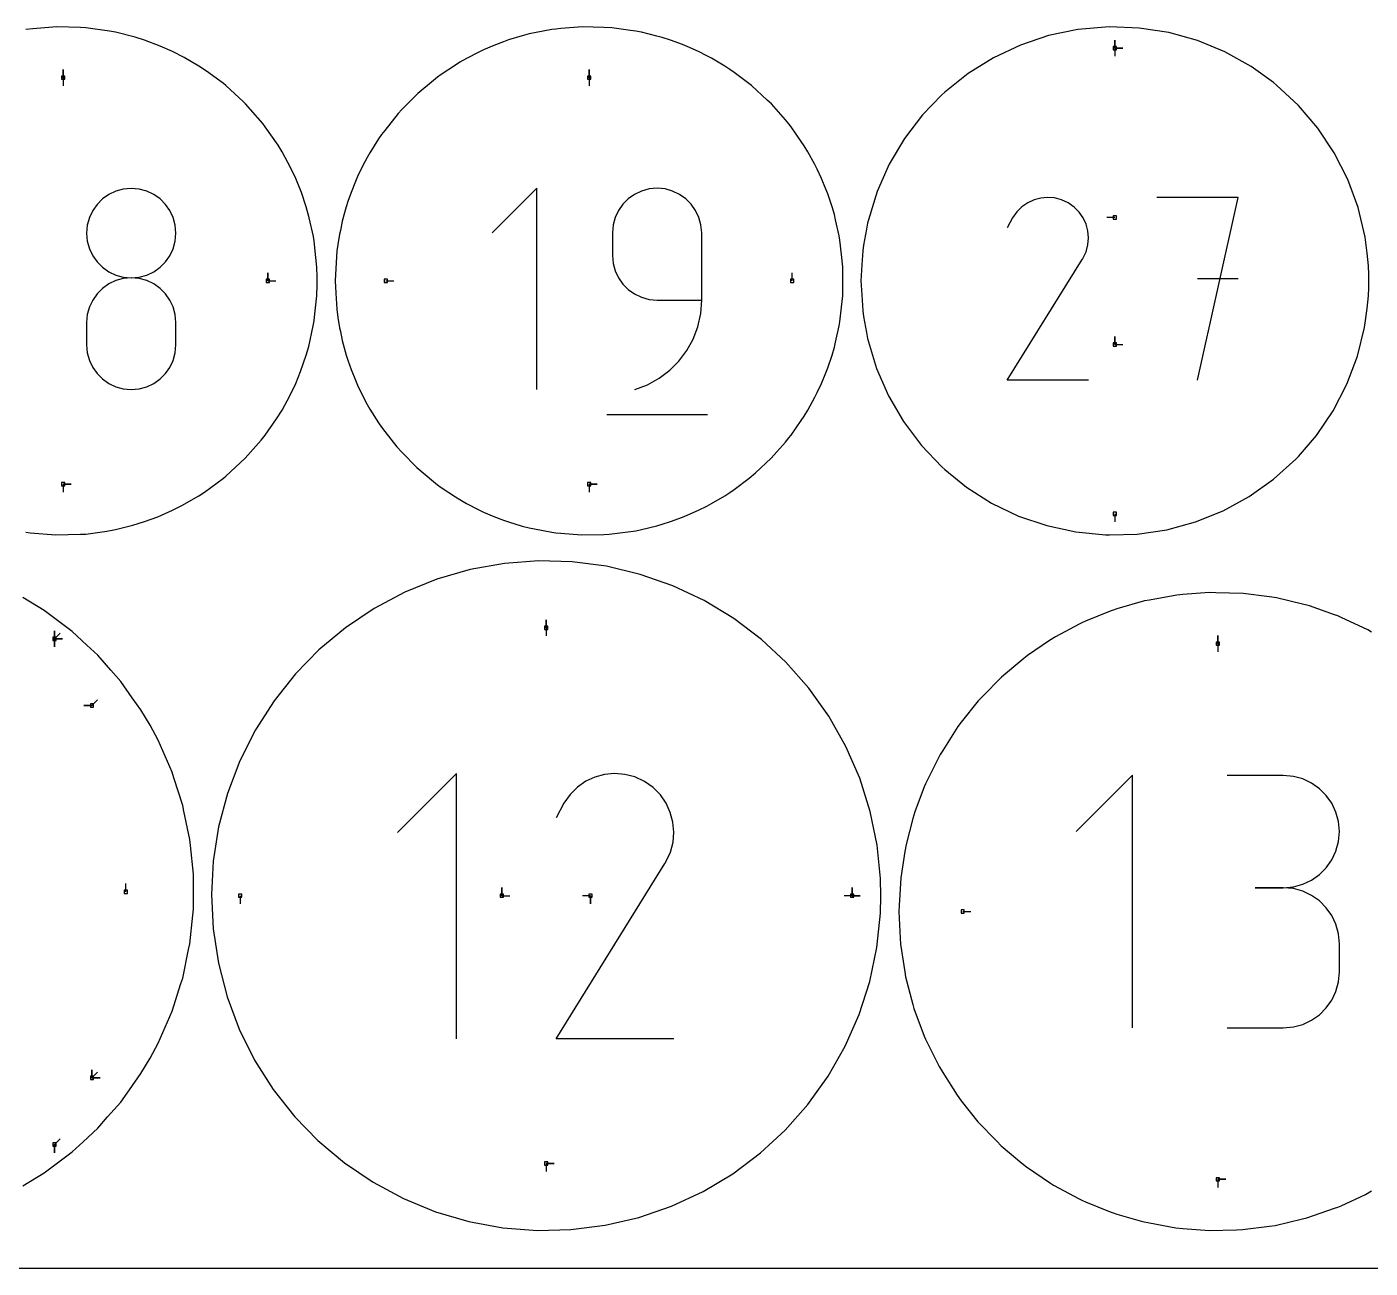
# Model space of a CAD drawing. Extents: x 0 to 800, y 0 to 1000.
# Drawn here: x 343.3 to 581.3, y 0 to 219.8 of the extents above; entities that cross this region are included whole.
import ezdxf

# ---------------------------------------------------------------- set-up
doc = ezdxf.new("R2010")
doc.units = 0
doc.header["$MEASUREMENT"] = 0
for name, color, linetype in [('annotation', 7, 'Continuous'), ('boundary', 7, 'Continuous'), ('frame', 7, 'Continuous'), ('hole', 7, 'Continuous')]:
    doc.layers.add(name, color=color, linetype=linetype)

msp = doc.modelspace()

# ---------------------------------------------------------------- linework, layer by layer
at = {"layer": 'annotation', "color": 1}
for p, q in [((536.080915, 216.049308), (536.080915, 217.478057)), ((536.080915, 216.049308), (536.080915, 217.478057)), ((536.080915, 217.478057), (536.080915, 216.049308)), ((536.080915, 216.049308), (536.080915, 217.478057)), ((536.080915, 217.478057), (536.080915, 216.049308)), ((536.080915, 216.049308), (537.509665, 216.049307)), ((536.080915, 216.049308), (537.509665, 216.049307)), ((537.509665, 216.049307), (536.080915, 216.049308)), ((536.080915, 216.049308), (536.080915, 214.620558)), ((349.782661, 210.808165), (349.782661, 212.236914)), ((349.782661, 210.808165), (349.782661, 212.236914)), ((349.782661, 212.236914), (349.782661, 210.808165)), ((442.937914, 210.807712), (442.937914, 212.236462)), ((442.937914, 210.807712), (442.937914, 212.236462)), ((442.937914, 212.236462), (442.937914, 210.807712)), ((349.782661, 210.808165), (349.782661, 209.379415)), ((442.937914, 210.807712), (442.937914, 209.378962)), ((359.068275, 190.692738), (357.835723, 190.106834)), ((360.406237, 191.060884), (359.068275, 190.692738)), ((361.827117, 191.188632), (360.406237, 191.060884)), ((363.247996, 191.060884), (361.827117, 191.188632)), ((361.827117, 191.188632), (361.827117, 191.188632)), ((364.585959, 190.692738), (363.247996, 191.060884)), ((365.81851, 190.106834), (364.585959, 190.692738)), ((433.696885, 191.229606), (425.775641, 183.306128)), ((433.696885, 155.598534), (433.696885, 191.229606)), ((452.209911, 190.733532), (450.977613, 190.147123)), ((453.547386, 191.101845), (452.209911, 190.733532)), ((454.96749, 191.229606), (453.547386, 191.101845)), ((456.390537, 191.101845), (454.96749, 191.229606)), ((454.96749, 191.229606), (454.96749, 191.229606)), ((457.729575, 190.733532), (456.390537, 191.101845)), ((458.962333, 190.147123), (457.729575, 190.733532)), ((355.776835, 188.372323), (354.995488, 187.268999)), ((356.731079, 189.325815), (355.776835, 188.372323)), ((357.835723, 190.106834), (356.731079, 189.325815)), ((366.923155, 189.325815), (365.81851, 190.106834)), ((367.877398, 188.372323), (366.923155, 189.325815)), ((368.658745, 187.268999), (367.877398, 188.372323)), ((448.918738, 188.409835), (448.137254, 187.303867)), ((449.87304, 189.365072), (448.918738, 188.409835)), ((450.977613, 190.147123), (449.87304, 189.365072)), ((460.066538, 189.365072), (458.962333, 190.147123)), ((461.019921, 188.409835), (460.066538, 189.365072)), ((461.800209, 187.303867), (461.019921, 188.409835)), ((520.632353, 188.658633), (519.610659, 187.9541)), ((521.749089, 189.173334), (520.632353, 188.658633)), ((522.933517, 189.491096), (521.749089, 189.173334)), ((524.158285, 189.604815), (522.933517, 189.491096)), ((525.396043, 189.507385), (524.158285, 189.604815)), ((526.61944, 189.191702), (525.396043, 189.507385)), ((527.801126, 188.650659), (526.61944, 189.191702)), ((528.858017, 187.900164), (527.801126, 188.650659)), ((527.801126, 188.650659), (527.801126, 188.650659)), ((557.933463, 189.605605), (543.529939, 189.605605)), ((550.732717, 157.215451), (557.933463, 189.605605)), ((354.409532, 186.038487), (354.041463, 184.703427)), ((354.995488, 187.268999), (354.409532, 186.038487)), ((369.244701, 186.038487), (368.658745, 187.268999)), ((369.612771, 184.703427), (369.244701, 186.038487)), ((447.551136, 186.069623), (447.18293, 184.729558)), ((448.137254, 187.303867), (447.551136, 186.069623)), ((462.385132, 186.069623), (461.800209, 187.303867)), ((462.752418, 184.729558), (462.385132, 186.069623)), ((517.961799, 186.003953), (517.017272, 184.192087)), ((518.711357, 187.066838), (517.961799, 186.003953)), ((519.610659, 187.9541), (518.711357, 187.066838)), ((529.741693, 186.999576), (528.858017, 187.900164)), ((530.444296, 185.976494), (529.741693, 186.999576)), ((530.957968, 184.85852), (530.444296, 185.976494)), ((536.080915, 186.064457), (534.652165, 186.064457)), ((354.041463, 184.703427), (353.913774, 183.286462)), ((353.913774, 183.286462), (353.913774, 183.286462)), ((353.913774, 183.286462), (354.041536, 181.862846)), ((369.612697, 181.862846), (369.74046, 183.286462)), ((369.74046, 183.286462), (369.612771, 184.703427)), ((369.74046, 183.286462), (369.74046, 183.286462)), ((447.18293, 184.729558), (447.055185, 183.306128)), ((447.055185, 183.306128), (447.055185, 179.344389)), ((462.879796, 183.306128), (462.752418, 184.729558)), ((462.879796, 171.423146), (462.879796, 183.306128)), ((462.879796, 183.306128), (462.879796, 183.306128)), ((531.274853, 183.673257), (530.957968, 184.85852)), ((531.387092, 182.448305), (531.274853, 183.673257)), ((354.041536, 181.862846), (354.40979, 180.522605)), ((369.244444, 180.522605), (369.612697, 181.862846)), ((530.966205, 179.989741), (531.286829, 181.211266)), ((531.286829, 181.211266), (531.387092, 182.448305)), ((354.40979, 180.522605), (354.995985, 179.288199)), ((354.995985, 179.288199), (355.777571, 178.182086)), ((367.876662, 178.182086), (368.658249, 179.288199)), ((368.658249, 179.288199), (369.244444, 180.522605)), ((447.055185, 179.344389), (447.055185, 179.344389)), ((447.055185, 179.344389), (447.18293, 177.921035)), ((516.99696, 157.215188), (530.289395, 178.614302)), ((530.289395, 178.614302), (530.305285, 178.633965)), ((530.289395, 178.614302), (530.289395, 178.614302)), ((530.305285, 178.633965), (530.320524, 178.653795)), ((530.320524, 178.653795), (530.335211, 178.67396)), ((530.335211, 178.67396), (530.349446, 178.694626)), ((530.349446, 178.694626), (530.36333, 178.715961)), ((530.36333, 178.715961), (530.376964, 178.738132)), ((530.376964, 178.738132), (530.390447, 178.761306)), ((530.390447, 178.761306), (530.40388, 178.78565)), ((530.40388, 178.78565), (530.417363, 178.811332)), ((530.417363, 178.811332), (530.966205, 179.989741)), ((530.417363, 178.811332), (530.417363, 178.811332)), ((355.777571, 178.182086), (356.731998, 177.226724)), ((356.731998, 177.226724), (357.836717, 176.444571)), ((357.836717, 176.444571), (359.069176, 175.858084)), ((364.585058, 175.858084), (365.817517, 176.444571)), ((365.817517, 176.444571), (366.922235, 177.226724)), ((366.922235, 177.226724), (367.876662, 178.182086)), ((386.032546, 174.82042), (386.032546, 176.24917)), ((386.032546, 174.82042), (386.032546, 176.24917)), ((386.032546, 176.24917), (386.032546, 174.82042)), ((447.18293, 177.921035), (447.551136, 176.581176)), ((447.551136, 176.581176), (448.137254, 175.347229)), ((478.910097, 174.819968), (478.910097, 176.248718)), ((357.835723, 174.279403), (356.731079, 173.497364)), ((359.068275, 174.865831), (357.835723, 174.279403)), ((360.406237, 175.234171), (359.068275, 174.865831)), ((359.069176, 175.858084), (360.406826, 175.489723)), ((361.827117, 175.361946), (360.406237, 175.234171)), ((360.406826, 175.489723), (361.827117, 175.361946)), ((361.827117, 175.361946), (363.247408, 175.489723)), ((363.247996, 175.234245), (361.827117, 175.361946)), ((361.827117, 175.361946), (361.827117, 175.361946)), ((361.827117, 175.361946), (361.827117, 175.361946)), ((363.247408, 175.489723), (364.585058, 175.858084)), ((364.585959, 174.866089), (363.247996, 175.234245)), ((365.81851, 174.2799), (364.585959, 174.866089)), ((366.923155, 173.498099), (365.81851, 174.2799)), ((386.032546, 174.82042), (387.461296, 174.82042)), ((406.9436, 174.819968), (408.37235, 174.819968)), ((448.137254, 175.347229), (448.918738, 174.241614)), ((448.918738, 174.241614), (449.87304, 173.286748)), ((557.933463, 175.181769), (550.732717, 175.181769)), ((354.995488, 171.436354), (354.409532, 170.202338)), ((355.776835, 172.542188), (354.995488, 171.436354)), ((356.731079, 173.497364), (355.776835, 172.542188)), ((367.877398, 172.543108), (366.923155, 173.498099)), ((368.658745, 171.437347), (367.877398, 172.543108)), ((369.244701, 170.203239), (368.658745, 171.437347)), ((449.87304, 173.286748), (450.977613, 172.505049)), ((450.977613, 172.505049), (452.209911, 171.918937)), ((452.209911, 171.918937), (453.547386, 171.55083)), ((453.547386, 171.55083), (454.96749, 171.423146)), ((454.96749, 171.423146), (462.879796, 171.423146)), ((462.704614, 169.020785), (462.879796, 171.423146)), ((354.409532, 170.202338), (354.041463, 168.862615)), ((369.612771, 168.863204), (369.244701, 170.203239)), ((462.193377, 166.711684), (462.704614, 169.020785)), ((354.041463, 168.862615), (353.913774, 167.439664)), ((353.913774, 167.439664), (353.913774, 163.497518)), ((369.74046, 167.439664), (369.612771, 168.863204)), ((369.74046, 163.497518), (369.74046, 167.439664)), ((369.74046, 167.439664), (369.74046, 167.439664)), ((461.367547, 164.524882), (462.193377, 166.711684)), ((460.248586, 162.489418), (461.367547, 164.524882)), ((536.080915, 163.568244), (536.080915, 164.996994)), ((536.080915, 163.568244), (536.080915, 164.996994)), ((536.080915, 164.996994), (536.080915, 163.568244)), ((353.913774, 163.497518), (353.913774, 163.497518)), ((353.913774, 163.497518), (354.041536, 162.074668)), ((354.041536, 162.074668), (354.40979, 160.736481)), ((369.244444, 160.736481), (369.612697, 162.074668)), ((369.612697, 162.074668), (369.74046, 163.497518)), ((458.857956, 160.63433), (460.248586, 162.489418)), ((536.080915, 163.568244), (537.509665, 163.568244)), ((354.40979, 160.736481), (354.995985, 159.505049)), ((354.995985, 159.505049), (355.777571, 158.402461)), ((367.876662, 158.402461), (368.658249, 159.505049)), ((368.658249, 159.505049), (369.244444, 160.736481)), ((457.217119, 158.98866), (458.857956, 160.63433)), ((355.777571, 158.402461), (356.731998, 157.450808)), ((356.731998, 157.450808), (357.836717, 156.67218)), ((365.817517, 156.67218), (366.922235, 157.450808)), ((366.922235, 157.450808), (367.876662, 158.402461)), ((453.270671, 156.441722), (455.347536, 157.581444)), ((455.347536, 157.581444), (457.217119, 158.98866)), ((531.382202, 157.215188), (516.99696, 157.215188)), ((357.836717, 156.67218), (359.069176, 156.088668)), ((359.069176, 156.088668), (360.406826, 155.72236)), ((360.406826, 155.72236), (361.827117, 155.595349)), ((361.827117, 155.595349), (363.247408, 155.72236)), ((361.827117, 155.595349), (361.827117, 155.595349)), ((363.247408, 155.72236), (364.585058, 156.088668)), ((364.585058, 156.088668), (365.817517, 156.67218)), ((451.007986, 155.598534), (453.270671, 156.441722)), ((451.007986, 155.598534), (451.007986, 155.598534)), ((446.066426, 151.144651), (463.881962, 151.144651)), ((349.782661, 138.832676), (351.211411, 138.832676)), ((349.782661, 138.832676), (351.211411, 138.832676)), ((351.211411, 138.832676), (349.782661, 138.832676)), ((349.782661, 138.832676), (349.782661, 137.403926)), ((442.937914, 138.832224), (444.366664, 138.832224)), ((442.937914, 138.832224), (444.366664, 138.832224)), ((444.366664, 138.832224), (442.937914, 138.832224)), ((442.937914, 138.832224), (442.937914, 137.403474)), ((536.080915, 133.583394), (536.080915, 132.154644)), ((435.3359, 113.372116), (435.3359, 114.800866)), ((435.3359, 113.372116), (435.3359, 114.800866)), ((435.3359, 114.800866), (435.3359, 113.372116)), ((348.244736, 111.43302), (348.244736, 112.86177)), ((348.244736, 111.43302), (348.244736, 112.86177)), ((348.244736, 112.86177), (348.244736, 111.43302)), ((348.244736, 111.43302), (348.244736, 112.86177)), ((348.244736, 112.86177), (348.244736, 111.43302)), ((348.244736, 111.43302), (348.244736, 112.86177)), ((348.244736, 112.86177), (348.244736, 111.43302)), ((348.244736, 111.43302), (349.255015, 112.443299)), ((435.3359, 113.372116), (435.3359, 111.943366)), ((554.310908, 110.573045), (554.310908, 112.001795)), ((554.310908, 110.573045), (554.310908, 112.001795)), ((554.310908, 112.001795), (554.310908, 110.573045)), ((348.244736, 111.43302), (349.673486, 111.43302)), ((348.244736, 111.43302), (349.673486, 111.43302)), ((349.673486, 111.43302), (348.244736, 111.43302)), ((348.244736, 111.43302), (348.244736, 110.00427)), ((348.244736, 111.43302), (349.673486, 111.43302)), ((349.673486, 111.43302), (348.244736, 111.43302)), ((348.244736, 111.43302), (348.244736, 110.00427)), ((348.244736, 110.00427), (348.244736, 111.43302)), ((554.310908, 110.573045), (554.310908, 109.144295)), ((354.868074, 99.624772), (355.878353, 100.635051)), ((354.868074, 99.624772), (353.439324, 99.624772)), ((354.868074, 99.624772), (353.439324, 99.624772)), ((353.439324, 99.624772), (354.868074, 99.624772)), ((419.458428, 87.579682), (409.016328, 77.134637)), ((419.458428, 40.609382), (419.458428, 87.579682)), ((442.346196, 86.206439), (440.864595, 85.184765)), ((443.965622, 86.952827), (442.346196, 86.206439)), ((445.683209, 87.413628), (443.965622, 86.952827)), ((447.459296, 87.578536), (445.683209, 87.413628)), ((449.25422, 87.437249), (447.459296, 87.578536)), ((451.028318, 86.979463), (449.25422, 87.437249)), ((452.74193, 86.194875), (451.028318, 86.979463)), ((454.274571, 85.106552), (452.74193, 86.194875)), ((452.74193, 86.194875), (452.74193, 86.194875)), ((539.186509, 87.290812), (529.23746, 77.338956)), ((539.186509, 42.538334), (539.186509, 87.290812)), ((565.905108, 87.238891), (555.967285, 87.238891)), ((567.692449, 87.078463), (565.905108, 87.238891)), ((569.374275, 86.616133), (567.692449, 87.078463)), ((570.922613, 85.880337), (569.374275, 86.616133)), ((572.309491, 84.899508), (570.922613, 85.880337)), ((439.560481, 83.89811), (438.473516, 82.356777)), ((440.864595, 85.184765), (439.560481, 83.89811)), ((455.556026, 83.800571), (454.274571, 85.106552)), ((456.574899, 82.316957), (455.556026, 83.800571)), ((573.506935, 83.702083), (572.309491, 84.899508)), ((574.486974, 82.316495), (573.506935, 83.702083)), ((438.473516, 82.356777), (437.103818, 79.729315)), ((457.319797, 80.695738), (456.574899, 82.316957)), ((575.221635, 80.771179), (574.486974, 82.316495)), ((457.779325, 78.976939), (457.319797, 80.695738)), ((457.942087, 77.200585), (457.779325, 78.976939)), ((575.682944, 79.094569), (575.221635, 80.771179)), ((575.84293, 77.315101), (575.682944, 79.094569)), ((457.796691, 75.406704), (457.942087, 77.200585)), ((575.682944, 75.527278), (575.84293, 77.315101)), ((575.84293, 77.315101), (575.84293, 77.315101)), ((457.331741, 73.63532), (457.796691, 75.406704)), ((574.486974, 72.293957), (575.221635, 73.844163)), ((575.221635, 73.844163), (575.682944, 75.527278)), ((437.074363, 40.609), (456.350271, 71.640739)), ((456.350271, 71.640739), (456.373315, 71.669253)), ((456.350271, 71.640739), (456.350271, 71.640739)), ((456.373315, 71.669253), (456.395413, 71.69801)), ((456.395413, 71.69801), (456.416711, 71.727252)), ((456.416711, 71.727252), (456.437354, 71.757221)), ((456.437354, 71.757221), (456.457488, 71.78816)), ((456.457488, 71.78816), (456.477259, 71.82031)), ((456.477259, 71.82031), (456.496811, 71.853916)), ((456.496811, 71.853916), (456.516291, 71.889219)), ((456.516291, 71.889219), (456.535843, 71.926461)), ((456.535843, 71.926461), (457.331741, 73.63532)), ((456.535843, 71.926461), (456.535843, 71.926461)), ((573.506935, 70.904866), (574.486974, 72.293957)), ((570.922613, 68.72284), (572.309491, 69.705092)), ((572.309491, 69.705092), (573.506935, 70.904866)), ((360.867509, 66.65298), (360.867509, 68.081729)), ((427.477325, 65.947843), (427.477325, 67.376593)), ((427.477325, 65.947843), (427.477325, 67.376593)), ((427.477325, 67.376593), (427.477325, 65.947843)), ((489.533014, 65.947841), (489.533014, 67.376591)), ((489.533014, 65.947841), (489.533014, 67.376591)), ((489.533014, 67.376591), (489.533014, 65.947841)), ((489.533014, 65.947841), (489.533014, 67.376591)), ((489.533014, 67.376591), (489.533014, 65.947841)), ((565.905108, 67.363245), (560.92918, 67.363245)), ((560.92918, 67.363245), (565.905108, 67.363245)), ((565.905108, 67.363245), (567.692449, 67.523713)), ((567.692449, 67.202817), (565.905108, 67.363245)), ((565.905108, 67.363245), (565.905108, 67.363245)), ((567.692449, 67.523713), (569.374275, 67.986312)), ((569.374275, 66.740487), (567.692449, 67.202817)), ((569.374275, 67.986312), (570.922613, 68.72284)), ((570.922613, 66.004691), (569.374275, 66.740487)), ((381.129391, 65.947843), (381.12939, 64.519093)), ((427.477325, 65.947843), (428.906075, 65.947843)), ((443.193432, 65.947841), (441.764682, 65.947841)), ((443.193432, 65.947841), (443.193432, 64.519091)), ((443.193432, 65.947841), (443.193432, 64.519091)), ((443.193432, 64.519091), (443.193432, 65.947841)), ((489.533014, 65.947841), (488.104264, 65.947841)), ((489.533014, 65.947841), (490.961763, 65.947841)), ((489.533014, 65.947841), (490.961763, 65.947841)), ((490.961763, 65.947841), (489.533014, 65.947841)), ((572.309491, 65.023863), (570.922613, 66.004691)), ((573.506935, 63.826437), (572.309491, 65.023863)), ((509.110905, 63.148771), (510.539655, 63.148771)), ((574.486974, 62.440849), (573.506935, 63.826437)), ((575.221635, 60.895533), (574.486974, 62.440849)), ((575.682944, 59.218923), (575.221635, 60.895533)), ((575.84293, 57.439455), (575.682944, 59.218923)), ((575.84293, 52.463527), (575.84293, 57.439455)), ((575.84293, 57.439455), (575.84293, 57.439455)), ((575.682944, 50.68332), (575.84293, 52.463527)), ((575.221635, 49.006317), (575.682944, 50.68332)), ((574.486974, 47.460886), (575.221635, 49.006317)), ((572.309491, 44.878196), (573.506935, 46.07539)), ((573.506935, 46.07539), (574.486974, 47.460886)), ((567.692449, 42.700073), (569.374275, 43.162172)), ((569.374275, 43.162172), (570.922613, 43.897668)), ((570.922613, 43.897668), (572.309491, 44.878196)), ((457.934996, 40.609), (437.074363, 40.609)), ((555.967285, 42.539737), (565.905108, 42.539737)), ((565.905108, 42.539737), (567.692449, 42.700073)), ((565.905108, 42.539737), (565.905108, 42.539737)), ((354.868074, 33.681187), (354.868074, 35.109937)), ((354.868074, 33.681187), (354.868074, 35.109937)), ((354.868074, 35.109937), (354.868074, 33.681187)), ((354.868074, 33.681187), (354.868074, 35.109937)), ((354.868074, 35.109937), (354.868074, 33.681187)), ((354.868074, 33.681187), (355.878353, 34.691466)), ((354.868074, 33.681187), (356.296824, 33.681187)), ((354.868074, 33.681187), (356.296824, 33.681187)), ((356.296824, 33.681187), (354.868074, 33.681187)), ((348.244737, 21.872939), (348.244736, 20.444189)), ((348.244737, 21.872939), (348.244736, 20.444189)), ((348.244736, 20.444189), (348.244737, 21.872939)), ((348.244737, 21.872939), (349.255015, 22.883218)), ((435.3359, 18.523568), (436.76465, 18.523568)), ((435.3359, 18.523568), (436.76465, 18.523568)), ((436.76465, 18.523568), (435.3359, 18.523568)), ((435.3359, 18.523568), (435.3359, 17.094818)), ((554.310908, 15.724497), (555.739658, 15.724497)), ((554.310908, 15.724497), (555.739658, 15.724497)), ((555.739658, 15.724497), (554.310908, 15.724497)), ((554.310908, 15.724497), (554.310908, 14.295747))]:
    msp.add_line(p, q, dxfattribs=at)
at = {"layer": 'boundary', "color": 5}
for p, q in [((344.384984, 219.477337), (343.148445, 219.327236)), ((348.619315, 219.805101), (344.384984, 219.477337)), ((352.864904, 219.695748), (348.619315, 219.805101)), ((353.788357, 219.642666), (352.864904, 219.695748)), ((357.960293, 219.071678), (353.788357, 219.642666)), ((359.06158, 218.855465), (357.960293, 219.071678)), ((436.303697, 219.326784), (433.264071, 218.742289)), ((437.016844, 219.426167), (436.303697, 219.326784)), ((437.955049, 219.509805), (437.016844, 219.426167)), ((441.758248, 219.804196), (437.955049, 219.509805)), ((445.57156, 219.705978), (441.758248, 219.804196)), ((446.943609, 219.642214), (445.57156, 219.705978)), ((450.296074, 219.188284), (446.943609, 219.642214)), ((451.227677, 219.049212), (450.296074, 219.188284)), ((452.216832, 218.855013), (451.227677, 219.049212)), ((529.503225, 219.332421), (524.336445, 218.254723)), ((534.406676, 219.769549), (529.503225, 219.332421)), ((535.115905, 219.787816), (534.406676, 219.769549)), ((540.388904, 219.596328), (535.115905, 219.787816)), ((545.603553, 218.787893), (540.388904, 219.596328)), ((362.522337, 217.979079), (359.06158, 218.855465)), ((364.204687, 217.450107), (362.522337, 217.979079)), ((366.945312, 216.416778), (364.204687, 217.450107)), ((427.787468, 217.180478), (426.035552, 216.521002)), ((428.679779, 217.482149), (427.787468, 217.180478)), ((431.08637, 218.228571), (428.679779, 217.482149)), ((432.342344, 218.548271), (431.08637, 218.228571)), ((433.264071, 218.742289), (432.342344, 218.548271)), ((454.940268, 218.173048), (452.216832, 218.855013)), ((455.848883, 217.924767), (454.940268, 218.173048)), ((457.359939, 217.449655), (455.848883, 217.924767)), ((459.451709, 216.671517), (457.359939, 217.449655)), ((460.324581, 216.317516), (459.451709, 216.671517)), ((519.331807, 216.578793), (514.558394, 214.327816)), ((524.336445, 218.254723), (519.331807, 216.578793)), ((550.687841, 217.373579), (545.603553, 218.787893)), ((555.571545, 215.372848), (550.687841, 217.373579)), ((369.145476, 215.446329), (366.945312, 216.416778)), ((371.18092, 214.401909), (369.145476, 215.446329)), ((373.814596, 212.87224), (371.18092, 214.401909)), ((421.222144, 214.228046), (420.03652, 213.545572)), ((423.403567, 215.338334), (421.222144, 214.228046)), ((424.253936, 215.743423), (423.403567, 215.338334)), ((426.035552, 216.521002), (424.253936, 215.743423)), ((462.300729, 215.445877), (460.324581, 216.317516)), ((463.779451, 214.700464), (462.300729, 215.445877)), ((464.604329, 214.245709), (463.779451, 214.700464)), ((466.969848, 212.871788), (464.604329, 214.245709)), ((514.558394, 214.327816), (510.08208, 211.532916)), ((560.18722, 212.81325), (555.571545, 215.372848)), ((375.182926, 211.956562), (373.814596, 212.87224)), ((378.146494, 209.763996), (375.182926, 211.956562)), ((419.240031, 213.042748), (416.713715, 211.381878)), ((420.03652, 213.545572), (419.240031, 213.042748)), ((467.874622, 212.28199), (466.969848, 212.871788)), ((468.639924, 211.732867), (467.874622, 212.28199)), ((564.187006, 209.943305), (560.18722, 212.81325)), ((378.579841, 209.407452), (378.146494, 209.763996)), ((381.696648, 206.522585), (378.579841, 209.407452)), ((415.343736, 210.319791), (412.573557, 208.022468)), ((416.075164, 210.913286), (415.343736, 210.319791)), ((416.713715, 211.381878), (416.075164, 210.913286)), ((471.690971, 209.443303), (468.639924, 211.732867)), ((474.49043, 206.852168), (471.690971, 209.443303)), ((510.08208, 211.532916), (505.964631, 208.232772)), ((564.73179, 209.488827), (564.187006, 209.943305)), ((568.598556, 205.899151), (564.73179, 209.488827)), ((412.573557, 208.022468), (409.752237, 205.14438)), ((505.443965, 207.750851), (502.014915, 204.218637)), ((505.964631, 208.232772), (505.443965, 207.750851)), ((382.080369, 206.165218), (381.696648, 206.522585)), ((385.118191, 202.696064), (382.080369, 206.165218)), ((409.752237, 205.14438), (409.096137, 204.468542)), ((475.235621, 206.164766), (474.49043, 206.852168)), ((477.703618, 203.351132), (475.235621, 206.164766)), ((572.018149, 201.880502), (568.598556, 205.899151)), ((385.560997, 202.12643), (385.118191, 202.696064)), ((409.096137, 204.468542), (406.728777, 201.477457)), ((478.318529, 202.637613), (477.703618, 203.351132)), ((478.71625, 202.125977), (478.318529, 202.637613)), ((502.014915, 204.218637), (498.807256, 200.027129)), ((387.827202, 198.866132), (385.560997, 202.12643)), ((405.624533, 199.959075), (404.109947, 197.510118)), ((406.157216, 200.728763), (405.624533, 199.959075)), ((406.728777, 201.477457), (406.157216, 200.728763)), ((480.528776, 199.528626), (478.71625, 202.125977)), ((498.807256, 200.027129), (496.113176, 195.488586)), ((574.943261, 197.488294), (572.018149, 201.880502)), ((388.539507, 197.704322), (387.827202, 198.866132)), ((390.121932, 194.774754), (388.539507, 197.704322)), ((404.109947, 197.510118), (403.630949, 196.699079)), ((481.05498, 198.747387), (480.528776, 199.528626)), ((481.694759, 197.70387), (481.05498, 198.747387)), ((482.93384, 195.427617), (481.694759, 197.70387)), ((402.913222, 195.368284), (401.925474, 193.286988)), ((403.630949, 196.699079), (402.913222, 195.368284)), ((483.36395, 194.589626), (482.93384, 195.427617)), ((496.113176, 195.488586), (493.969833, 190.665697)), ((577.333441, 192.783126), (574.943261, 197.488294)), ((390.974097, 192.960977), (390.121932, 194.774754)), ((391.977366, 190.466659), (390.974097, 192.960977)), ((401.925474, 193.286988), (401.545762, 192.424989)), ((484.129349, 192.960524), (483.36395, 194.589626)), ((484.891511, 191.094266), (484.129349, 192.960524)), ((579.155624, 187.829926), (577.333441, 192.783126)), ((392.830588, 187.962976), (391.977366, 190.466659)), ((400.763907, 190.489044), (400.200163, 188.855627)), ((401.545762, 192.424989), (400.763907, 190.489044)), ((485.219492, 190.211286), (484.891511, 191.094266)), ((493.969833, 190.665697), (492.406765, 185.625062)), ((400.200163, 188.855627), (399.925067, 187.954768)), ((485.98584, 187.962524), (485.219492, 190.211286)), ((393.3733, 185.988944), (392.830588, 187.962976)), ((394.102975, 182.665468), (393.3733, 185.988944)), ((399.925067, 187.954768), (399.206756, 185.38984)), ((486.379559, 186.577385), (485.98584, 187.962524)), ((486.600804, 185.661812), (486.379559, 186.577385)), ((487.238171, 182.780031), (486.600804, 185.661812)), ((492.406765, 185.625062), (492.267478, 185.033188)), ((580.408196, 182.564785), (579.155624, 187.829926)), ((398.873087, 183.762808), (398.728574, 183.121244)), ((399.206756, 185.38984), (398.873087, 183.762808)), ((492.050278, 183.974081), (491.540995, 181.140389)), ((492.267478, 185.033188), (492.050278, 183.974081)), ((394.233161, 181.889228), (394.102975, 182.665468)), ((394.370752, 180.680685), (394.233161, 181.889228)), ((398.429822, 181.296446), (398.263639, 180.142261)), ((398.728574, 183.121244), (398.429822, 181.296446)), ((487.362273, 182.049754), (487.238171, 182.780031)), ((487.653967, 179.487643), (487.362273, 182.049754)), ((491.540995, 181.140389), (491.39676, 180.138644)), ((580.748715, 179.705899), (580.408196, 182.564785)), ((394.728036, 177.224285), (394.370752, 180.680685)), ((398.263639, 180.142261), (398.059887, 176.994632)), ((487.877865, 177.321633), (487.653967, 179.487643)), ((491.39676, 180.138644), (491.251469, 177.690388)), ((581.001883, 177.482179), (580.748715, 179.705899)), ((394.772788, 175.486877), (394.728036, 177.224285)), ((398.059887, 176.994632), (397.947788, 174.819968)), ((487.905909, 176.232857), (487.877865, 177.321633)), ((487.905909, 173.407079), (487.905909, 176.232857)), ((491.251469, 177.690388), (491.080909, 174.816351)), ((581.044564, 176.042632), (581.001883, 177.482179)), ((394.713509, 172.154592), (394.772788, 174.153963)), ((394.772788, 174.153963), (394.772788, 175.486877)), ((397.947788, 174.819968), (398.059887, 172.645304)), ((491.080909, 174.816351), (491.226201, 172.368095)), ((581.044564, 173.590069), (581.044564, 176.042632)), ((394.370752, 168.960155), (394.713509, 172.154592)), ((398.059887, 172.645304), (398.227288, 169.824488)), ((487.653967, 170.152293), (487.868761, 172.15414)), ((487.868761, 172.15414), (487.905909, 173.407079)), ((491.226201, 172.368095), (491.39676, 169.494057)), ((580.748715, 169.926802), (581.001883, 172.150522)), ((581.001883, 172.150522), (581.044564, 173.590069)), ((394.233161, 167.751612), (394.370752, 168.960155)), ((398.227288, 169.824488), (398.429822, 168.34349)), ((487.362273, 167.590182), (487.653967, 170.152293)), ((491.39676, 169.494057), (491.540995, 168.492312)), ((580.311943, 166.587944), (580.748715, 169.926802)), ((393.268939, 163.220022), (394.082918, 166.860357)), ((394.082918, 166.860357), (394.233161, 167.751612)), ((398.429822, 168.34349), (398.728574, 166.518692)), ((486.600805, 163.978124), (487.238171, 166.859905)), ((487.238171, 166.859905), (487.362273, 167.590182)), ((491.540995, 168.492312), (492.050278, 165.65862)), ((579.047601, 161.464396), (580.311943, 166.587944)), ((398.728574, 166.518692), (398.873087, 165.877128)), ((398.873087, 165.877128), (399.206756, 164.250096)), ((399.206756, 164.250096), (399.925067, 161.685168)), ((492.050278, 165.65862), (492.267477, 164.599513)), ((492.267477, 164.599513), (492.406765, 164.007639)), ((392.830587, 161.677864), (393.268939, 163.220022)), ((485.98584, 161.677412), (486.379559, 163.06255)), ((486.379559, 163.06255), (486.600805, 163.978124)), ((492.406765, 164.007639), (493.844534, 159.299374)), ((391.822658, 158.757681), (392.830587, 161.677864)), ((399.925067, 161.685168), (400.200163, 160.784309)), ((400.200163, 160.784309), (400.763907, 159.150892)), ((484.891511, 158.54567), (485.219491, 159.42865)), ((485.219491, 159.42865), (485.98584, 161.677412)), ((577.191199, 156.524097), (579.047601, 161.464396)), ((390.974097, 156.679864), (391.822658, 158.757681)), ((400.763907, 159.150892), (401.545762, 157.214946)), ((401.545762, 157.214946), (401.925474, 156.352947)), ((484.129349, 156.679411), (484.891511, 158.54567)), ((493.844534, 159.299374), (495.954367, 154.46184)), ((389.91905, 154.470808), (390.974097, 156.679864)), ((401.925474, 156.352947), (402.913221, 154.271652)), ((482.93384, 154.212319), (483.36395, 155.05031)), ((483.36395, 155.05031), (484.129349, 156.679411)), ((574.768306, 151.835279), (577.191199, 156.524097)), ((388.539507, 151.936518), (389.91905, 154.470808)), ((402.913221, 154.271652), (403.630949, 152.940857)), ((403.630949, 152.940857), (404.109947, 152.129818)), ((481.694759, 151.936066), (482.93384, 154.212319)), ((495.954367, 154.46184), (498.61662, 149.905284)), ((385.560997, 147.514411), (387.578993, 150.406199)), ((387.578993, 150.406199), (388.539507, 151.936518)), ((404.109947, 152.129818), (405.624532, 149.680861)), ((478.71625, 147.513958), (480.528776, 150.11131)), ((480.528776, 150.11131), (481.05498, 150.892549)), ((481.05498, 150.892549), (481.694759, 151.936066)), ((571.812337, 147.462699), (574.768306, 151.835279)), ((405.624532, 149.680861), (406.157216, 148.911173)), ((406.157216, 148.911173), (406.728777, 148.162479)), ((406.728777, 148.162479), (408.859785, 145.44297)), ((498.61662, 149.905284), (501.794473, 145.692586)), ((382.024471, 143.418153), (384.828139, 146.608211)), ((384.828139, 146.608211), (385.560997, 147.514411)), ((408.859785, 145.44297), (409.752237, 144.495555)), ((475.185415, 143.423552), (477.703618, 146.288804)), ((477.703618, 146.288804), (478.318529, 147.002323)), ((478.318529, 147.002323), (478.71625, 147.513958)), ((501.794473, 145.692586), (505.443965, 141.88185)), ((568.598556, 143.73355), (571.812337, 147.462699)), ((378.579841, 140.233388), (382.024471, 143.418153)), ((409.752237, 144.495555), (412.4146, 141.763738)), ((472.385955, 140.832417), (475.185415, 143.423552)), ((564.187006, 139.689396), (568.103389, 143.225466)), ((568.103389, 143.225466), (568.598556, 143.73355)), ((412.4146, 141.763738), (415.343736, 139.320145)), ((471.301747, 139.876392), (472.385955, 140.832417)), ((505.443965, 141.88185), (505.964631, 141.39993)), ((505.964631, 141.39993), (509.787376, 138.298075)), ((374.821935, 137.425258), (378.146494, 139.876844)), ((378.146494, 139.876844), (378.579841, 140.233388)), ((415.343736, 139.320145), (416.075164, 138.72665)), ((416.075164, 138.72665), (416.713715, 138.258058)), ((416.713715, 138.258058), (419.240031, 136.597187)), ((468.639924, 137.907069), (471.301747, 139.876392)), ((509.787376, 138.298075), (514.244863, 135.471823)), ((559.882699, 136.636595), (564.187006, 139.689396)), ((370.791827, 135.024424), (373.814596, 136.7686)), ((373.814596, 136.7686), (374.821935, 137.425258)), ((419.240031, 136.597187), (420.03652, 136.094364)), ((420.03652, 136.094364), (421.222144, 135.41189)), ((464.604329, 135.394227), (466.969848, 136.768148)), ((466.969848, 136.768148), (467.874622, 137.357946)), ((467.874622, 137.357946), (468.639924, 137.907069)), ((555.249837, 134.109277), (559.882699, 136.636595)), ((366.53358, 133.057081), (369.145476, 134.194511)), ((369.145476, 134.194511), (370.791827, 135.024424)), ((421.222144, 135.41189), (423.403567, 134.301602)), ((423.403567, 134.301602), (424.253936, 133.896513)), ((424.253936, 133.896513), (426.035552, 133.118934)), ((459.451709, 132.968419), (460.324581, 133.32242)), ((460.324581, 133.32242), (462.300729, 134.194059)), ((462.300729, 134.194059), (463.779451, 134.939471)), ((463.779451, 134.939471), (464.604329, 135.394227)), ((514.244863, 135.471823), (519.002774, 133.187723)), ((550.352355, 132.142423), (555.249837, 134.109277)), ((359.06158, 130.785375), (362.093745, 131.544648)), ((362.093745, 131.544648), (364.204687, 132.190734)), ((364.204687, 132.190734), (366.53358, 133.057081)), ((426.035552, 133.118934), (427.787468, 132.459458)), ((427.787468, 132.459458), (428.679779, 132.157787)), ((428.679779, 132.157787), (431.08637, 131.411365)), ((431.08637, 131.411365), (432.342344, 131.091665)), ((432.342344, 131.091665), (433.264071, 130.897647)), ((433.264071, 130.897647), (436.303697, 130.313152)), ((452.216832, 130.784923), (454.940268, 131.466888)), ((454.940268, 131.466888), (455.848883, 131.715168)), ((455.848883, 131.715168), (457.359939, 132.190281)), ((457.359939, 132.190281), (459.451709, 132.968419)), ((519.002774, 133.187723), (523.995397, 131.477253)), ((523.995397, 131.477253), (529.153777, 130.363961)), ((545.257847, 130.763222), (550.352355, 132.142423)), ((343.148445, 130.313604), (343.942434, 130.202955)), ((343.942434, 130.202955), (348.459041, 129.840181)), ((348.459041, 129.840181), (352.864904, 129.945092)), ((352.864904, 129.945092), (353.788357, 129.998174)), ((353.788357, 129.998174), (357.520858, 130.503562)), ((357.520858, 130.503562), (359.06158, 130.785375)), ((436.303697, 130.313152), (437.016844, 130.213769)), ((437.016844, 130.213769), (437.955049, 130.130131)), ((437.955049, 130.130131), (441.614294, 129.839728)), ((441.614294, 129.839728), (445.57156, 129.933958)), ((445.57156, 129.933958), (446.513072, 129.96187)), ((446.513072, 129.96187), (450.296074, 130.451652)), ((450.296074, 130.451652), (451.227677, 130.590724)), ((451.227677, 130.590724), (452.216832, 130.784923)), ((529.153777, 130.363961), (534.406676, 129.863153)), ((534.406676, 129.863153), (535.115905, 129.844885)), ((535.115905, 129.844885), (540.03664, 129.990766)), ((540.03664, 129.990766), (545.257847, 130.763222)), ((427.929283, 124.773461), (421.887702, 123.695555)), ((434.025187, 125.222617), (427.929283, 124.773461)), ((439.936808, 125.068957), (434.025187, 125.222617)), ((446.023316, 124.276061), (439.936808, 125.068957)), ((451.995047, 122.857805), (446.023316, 124.276061)), ((415.989739, 121.998369), (410.298755, 119.700066)), ((421.887702, 123.695555), (415.989739, 121.998369)), ((457.787875, 120.829457), (451.995047, 122.857805)), ((410.298755, 119.700066), (404.875888, 116.825285)), ((463.339601, 118.212828), (457.787875, 120.829457)), ((547.056401, 119.181106), (542.194981, 118.30386)), ((548.093433, 119.263406), (547.056401, 119.181106)), ((552.856151, 119.630042), (548.093433, 119.263406)), ((553.936846, 119.602207), (552.856151, 119.630042)), ((558.793337, 119.470108), (553.936846, 119.602207)), ((563.490181, 118.862007), (558.793337, 119.470108)), ((346.421645, 116.433604), (342.638555, 118.741731)), ((404.875888, 116.825285), (399.779382, 113.404876)), ((468.590627, 115.036073), (463.339601, 118.212828)), ((536.43029, 116.723956), (535.74826, 116.51242)), ((541.333549, 118.138214), (536.43029, 116.723956)), ((542.194981, 118.30386), (541.333549, 118.138214)), ((564.7206, 118.678327), (563.490181, 118.862007)), ((569.330025, 117.590513), (564.7206, 118.678327)), ((570.530082, 117.262596), (569.330025, 117.590513)), ((575.003228, 115.706606), (570.530082, 117.262596)), ((349.242777, 114.316575), (346.421645, 116.433604)), ((351.36261, 112.725812), (349.242777, 114.316575)), ((473.48175, 111.336294), (468.590627, 115.036073)), ((530.359742, 114.320955), (529.741525, 114.006299)), ((530.864653, 114.541321), (530.359742, 114.320955)), ((535.251766, 116.325524), (530.864653, 114.541321)), ((535.74826, 116.51242), (535.251766, 116.325524)), ((575.596037, 115.486082), (575.003228, 115.706606)), ((576.156078, 115.239058), (575.596037, 115.486082)), ((580.864596, 113.020129), (576.156078, 115.239058)), ((353.951119, 110.329927), (351.36261, 112.725812)), ((399.779382, 113.404876), (395.063997, 109.47554)), ((529.741525, 114.006299), (525.56112, 111.780464)), ((581.534986, 112.630759), (580.864596, 113.020129)), ((355.896158, 108.529629), (353.951119, 110.329927)), ((395.063997, 109.47554), (390.944672, 105.249705)), ((477.806578, 107.333007), (473.48175, 111.336294)), ((524.509154, 111.116358), (520.579762, 108.472494)), ((525.56112, 111.780464), (524.509154, 111.116358)), ((358.224595, 105.880295), (355.896158, 108.529629)), ((481.856753, 102.720989), (477.806578, 107.333007)), ((519.613726, 107.688632), (515.97701, 104.654752)), ((520.579762, 108.472494), (519.613726, 107.688632)), ((359.974212, 103.889551), (358.224595, 105.880295)), ((390.944672, 105.249705), (387.125502, 100.461661)), ((362.017904, 101.014844), (359.974212, 103.889551)), ((485.408062, 97.714783), (481.856753, 102.720989)), ((515.97701, 104.654752), (512.626463, 101.221567)), ((363.55356, 98.854754), (362.017904, 101.014844)), ((387.125502, 100.461661), (383.813826, 95.294753)), ((511.871947, 100.447368), (508.865733, 96.656779)), ((512.626463, 101.221567), (511.871947, 100.447368)), ((365.15852, 96.146346), (363.55356, 98.854754)), ((488.422373, 92.36817), (485.408062, 97.714783)), ((365.671973, 95.239122), (365.15852, 96.146346)), ((366.596249, 93.47861), (365.671973, 95.239122)), ((383.813826, 95.294753), (381.054286, 89.81273)), ((508.261803, 95.886068), (505.569021, 91.671776)), ((508.865733, 96.656779), (508.261803, 95.886068)), ((367.0137, 92.523401), (366.596249, 93.47861)), ((369.070032, 87.818106), (367.0137, 92.523401)), ((490.867349, 86.738583), (488.422373, 92.36817)), ((505.139787, 90.97774), (502.818924, 86.36426)), ((505.569021, 91.671776), (505.139787, 90.97774)), ((381.054286, 89.81273), (378.876569, 84.074435)), ((369.387056, 86.825037), (369.070032, 87.818106)), ((370.948691, 81.933247), (369.387056, 86.825037)), ((492.716779, 80.886501), (490.867349, 86.738583)), ((502.538996, 85.774419), (502.317417, 85.225771)), ((502.818924, 86.36426), (502.538996, 85.774419)), ((378.876569, 84.074435), (377.304099, 78.141482)), ((502.317417, 85.225771), (500.646769, 80.794172)), ((371.161925, 80.912845), (370.948691, 81.933247)), ((372.212301, 75.886415), (371.161925, 80.912845)), ((493.950848, 74.87479), (492.716779, 80.886501)), ((500.283434, 79.604358), (499.077298, 75.02447)), ((500.646769, 80.794172), (500.283434, 79.604358)), ((377.304099, 78.141482), (376.3538, 72.077578)), ((372.319486, 74.849496), (372.212301, 75.886415)), ((372.847473, 69.741705), (372.319486, 74.849496)), ((494.557282, 69.000533), (493.950848, 74.87479)), ((498.857238, 73.800035), (498.128406, 69.120406)), ((499.077298, 75.02447), (498.857238, 73.800035)), ((376.3538, 72.077578), (376.047027, 66.163766)), ((372.860897, 69.220483), (372.847473, 69.741705)), ((372.860897, 64.085476), (372.860897, 69.220483)), ((498.128406, 69.120406), (497.866556, 64.228391)), ((494.633119, 65.839737), (494.557282, 69.000533)), ((376.047027, 66.163766), (376.339061, 60.06648)), ((494.556379, 62.878852), (494.633119, 65.839737)), ((372.212301, 57.419544), (372.740288, 62.527335)), ((372.740288, 62.527335), (372.847473, 63.564254)), ((372.847473, 63.564254), (372.860897, 64.085476)), ((493.92142, 56.773831), (494.556379, 62.878852)), ((497.866556, 64.228391), (497.810904, 63.148771)), ((497.810904, 63.148771), (498.054707, 58.419004)), ((376.339061, 60.06648), (377.260087, 53.999089)), ((371.999067, 56.399142), (372.212301, 57.419544)), ((498.054707, 58.419004), (498.110359, 57.339384)), ((498.110359, 57.339384), (498.857238, 52.497506)), ((370.948691, 51.372712), (371.999067, 56.399142)), ((492.658337, 50.767334), (493.92142, 56.773831)), ((377.260087, 53.999089), (378.803903, 48.059211)), ((498.857238, 52.497506), (499.005555, 51.591578)), ((369.070032, 45.487853), (370.631668, 50.379643)), ((370.631668, 50.379643), (370.948691, 51.372712)), ((490.780713, 44.923862), (492.658337, 50.767334)), ((499.005555, 51.591578), (500.283434, 46.693184)), ((378.803903, 48.059211), (380.953985, 42.310652)), ((368.652582, 44.532644), (369.070032, 45.487853)), ((500.283434, 46.693184), (500.487004, 45.966281)), ((500.487004, 45.966281), (502.317418, 41.071771)), ((366.596249, 39.827349), (368.652582, 44.532644)), ((488.308759, 39.306158), (490.780713, 44.923862)), ((380.953985, 42.310652), (383.687299, 36.815168)), ((502.317418, 41.071771), (502.538996, 40.523122)), ((502.538996, 40.523122), (502.818924, 39.933282)), ((365.671973, 38.066837), (366.596249, 39.827349)), ((485.269065, 33.974537), (488.308759, 39.306158)), ((502.818924, 39.933282), (504.936382, 35.69695)), ((363.55356, 34.451205), (365.15852, 37.159613)), ((365.15852, 37.159613), (365.671973, 38.066837)), ((383.687299, 36.815168), (386.974524, 31.631791)), ((504.936382, 35.69695), (505.569021, 34.625766)), ((361.509868, 31.576499), (363.55356, 34.451205)), ((481.694324, 28.986219), (485.269065, 33.974537)), ((505.569021, 34.625766), (508.110841, 30.629603)), ((359.974212, 29.416408), (361.509868, 31.576499)), ((386.974524, 31.631791), (390.780373, 26.816212)), ((357.645775, 26.767073), (359.974212, 29.416408)), ((477.645058, 24.412886), (481.694324, 28.986219)), ((508.110841, 30.629603), (508.865733, 29.640763)), ((508.865733, 29.640763), (511.804965, 25.927138)), ((355.896158, 24.77633), (357.645775, 26.767073)), ((390.780373, 26.816212), (394.904085, 22.583275)), ((353.307649, 22.380445), (355.896158, 24.77633)), ((473.301015, 20.394373), (477.645058, 24.412886)), ((511.804965, 25.927138), (515.177446, 22.458442)), ((351.362611, 20.580147), (353.307649, 22.380445)), ((394.904085, 22.583275), (399.586175, 18.64758)), ((515.177446, 22.458442), (515.931961, 21.684243)), ((515.931961, 21.684243), (519.613726, 18.608909)), ((348.541479, 18.463117), (351.362611, 20.580147)), ((468.388473, 16.71456), (473.301015, 20.394373)), ((342.638555, 14.564228), (346.421645, 16.872355)), ((346.421645, 16.872355), (348.541479, 18.463117)), ((399.586175, 18.64758), (404.665495, 15.203221)), ((463.121709, 13.562733), (468.388473, 16.71456)), ((519.613726, 18.608909), (520.398797, 17.957847)), ((520.398797, 17.957847), (524.509154, 15.181184)), ((404.665495, 15.203221), (410.07413, 12.302623)), ((524.509154, 15.181184), (525.225114, 14.710492)), ((525.225114, 14.710492), (529.741525, 12.291243)), ((410.07413, 12.302623), (415.754035, 9.977002)), ((457.557306, 10.972718), (463.121709, 13.562733)), ((529.741525, 12.291243), (530.359742, 11.976587)), ((530.359742, 11.976587), (530.864653, 11.75622)), ((576.156078, 11.058483), (580.445525, 13.066162)), ((580.445525, 13.066162), (581.534986, 13.666783)), ((415.754035, 9.977002), (421.644227, 8.25138)), ((451.755036, 8.972296), (457.557306, 10.972718)), ((530.864653, 11.75622), (535.251766, 9.972018)), ((535.251766, 9.972018), (535.748261, 9.785122)), ((535.748261, 9.785122), (536.43029, 9.573585)), ((536.43029, 9.573585), (540.977605, 8.249931)), ((570.101848, 8.900298), (575.003228, 10.590935)), ((575.003228, 10.590935), (575.596037, 10.81146)), ((575.596037, 10.81146), (576.156078, 11.058483)), ((421.644227, 8.25138), (427.681456, 7.144316)), ((427.681456, 7.144316), (433.80089, 6.667726)), ((439.696267, 6.819128), (445.777233, 7.582887)), ((445.777233, 7.582887), (451.755036, 8.972296)), ((540.977605, 8.249931), (542.194981, 7.993682)), ((542.194981, 7.993682), (546.854294, 7.144601)), ((546.854294, 7.144601), (548.093433, 7.034135)), ((558.671322, 6.817274), (563.490181, 7.435535)), ((563.490181, 7.435535), (564.440272, 7.564179)), ((564.440272, 7.564179), (569.330025, 8.707029)), ((569.330025, 8.707029), (570.101848, 8.900298)), ((433.80089, 6.667726), (439.696267, 6.819128)), ((548.093433, 7.034135), (552.815354, 6.66863)), ((552.815354, 6.66863), (557.590627, 6.789439)), ((557.590627, 6.789439), (558.671322, 6.817274))]:
    msp.add_line(p, q, dxfattribs=at)
at = {"layer": 'frame', "color": 5}
msp.add_line((0, 0), (800, 0), dxfattribs=at)
at = {"layer": 'hole', "color": 5}
for p, q in [((536.366665, 216.335058), (535.795165, 216.335058)), ((535.795165, 216.335058), (535.795165, 215.763558)), ((535.795165, 215.763558), (536.366665, 215.763558)), ((536.366665, 215.763558), (536.366665, 216.335058)), ((350.068411, 211.093915), (349.496911, 211.093915)), ((349.496911, 211.093915), (349.496911, 210.522415)), ((349.496911, 210.522415), (350.068411, 210.522415)), ((350.068411, 210.522415), (350.068411, 211.093915)), ((443.223664, 211.093462), (442.652164, 211.093462)), ((442.652164, 211.093462), (442.652164, 210.521962)), ((442.652164, 210.521962), (443.223664, 210.521962)), ((443.223664, 210.521962), (443.223664, 211.093462)), ((536.366665, 186.350207), (535.795165, 186.350207)), ((535.795165, 186.350207), (535.795165, 185.778707)), ((535.795165, 185.778707), (536.366665, 185.778707)), ((536.366665, 185.778707), (536.366665, 186.350207)), ((386.318296, 175.10617), (385.746796, 175.10617)), ((385.746796, 175.10617), (385.746796, 174.53467)), ((385.746796, 174.53467), (386.318296, 174.53467)), ((386.318296, 174.53467), (386.318296, 175.10617)), ((407.22935, 175.105718), (406.65785, 175.105718)), ((406.65785, 175.105718), (406.65785, 174.534218)), ((406.65785, 174.534218), (407.22935, 174.534218)), ((407.22935, 174.534218), (407.22935, 175.105718)), ((479.195847, 175.105718), (478.624347, 175.105718)), ((478.624347, 175.105718), (478.624347, 174.534218)), ((478.624347, 174.534218), (479.195847, 174.534218)), ((479.195847, 174.534218), (479.195847, 175.105718)), ((536.366665, 163.853994), (535.795165, 163.853994)), ((535.795165, 163.853994), (535.795165, 163.282494)), ((535.795165, 163.282494), (536.366665, 163.282494)), ((536.366665, 163.282494), (536.366665, 163.853994)), ((350.068411, 139.118426), (349.496911, 139.118426)), ((349.496911, 139.118426), (349.496911, 138.546926)), ((349.496911, 138.546926), (350.068411, 138.546926)), ((350.068411, 138.546926), (350.068411, 139.118426)), ((443.223664, 139.117974), (442.652164, 139.117974)), ((442.652164, 139.117974), (442.652164, 138.546474)), ((442.652164, 138.546474), (443.223664, 138.546474)), ((443.223664, 138.546474), (443.223664, 139.117974)), ((536.366665, 133.869144), (535.795165, 133.869144)), ((535.795165, 133.869144), (535.795165, 133.297644)), ((535.795165, 133.297644), (536.366665, 133.297644)), ((536.366665, 133.297644), (536.366665, 133.869144)), ((435.62165, 113.657866), (435.05015, 113.657866)), ((435.05015, 113.657866), (435.05015, 113.086366)), ((435.05015, 113.086366), (435.62165, 113.086366)), ((435.62165, 113.086366), (435.62165, 113.657866)), ((348.530486, 111.71877), (347.958986, 111.71877)), ((347.958986, 111.71877), (347.958986, 111.14727)), ((347.958986, 111.14727), (348.530486, 111.14727)), ((348.530486, 111.14727), (348.530486, 111.71877)), ((554.596658, 110.858795), (554.025158, 110.858795)), ((554.025158, 110.858795), (554.025158, 110.287295)), ((554.025158, 110.287295), (554.596658, 110.287295)), ((554.596658, 110.287295), (554.596658, 110.858795)), ((355.153824, 99.910522), (354.582324, 99.910522)), ((354.582324, 99.910522), (354.582324, 99.339022)), ((354.582324, 99.339022), (355.153824, 99.339022)), ((355.153824, 99.339022), (355.153824, 99.910522)), ((361.153259, 66.93873), (360.581759, 66.93873)), ((360.581759, 66.93873), (360.581759, 66.36723)), ((361.153259, 66.36723), (361.153259, 66.93873)), ((360.581759, 66.36723), (361.153259, 66.36723)), ((381.415141, 66.233593), (380.843641, 66.233593)), ((380.843641, 66.233593), (380.843641, 65.662093)), ((380.843641, 65.662093), (381.415141, 65.662093)), ((381.415141, 65.662093), (381.415141, 66.233593)), ((427.763075, 66.233593), (427.191575, 66.233593)), ((427.191575, 66.233593), (427.191575, 65.662093)), ((427.191575, 65.662093), (427.763075, 65.662093)), ((427.763075, 65.662093), (427.763075, 66.233593)), ((443.479182, 66.233591), (442.907682, 66.233591)), ((442.907682, 66.233591), (442.907682, 65.662091)), ((442.907682, 65.662091), (443.479182, 65.662091)), ((443.479182, 65.662091), (443.479182, 66.233591)), ((489.818764, 66.233591), (489.247264, 66.233591)), ((489.247264, 66.233591), (489.247264, 65.662091)), ((489.247264, 65.662091), (489.818764, 65.662091)), ((489.818764, 65.662091), (489.818764, 66.233591)), ((509.396655, 63.434521), (508.825155, 63.434521)), ((508.825155, 63.434521), (508.825155, 62.863021)), ((508.825155, 62.863021), (509.396655, 62.863021)), ((509.396655, 62.863021), (509.396655, 63.434521)), ((355.153824, 33.966937), (354.582324, 33.966937)), ((354.582324, 33.966937), (354.582324, 33.395437)), ((354.582324, 33.395437), (355.153824, 33.395437)), ((355.153824, 33.395437), (355.153824, 33.966937)), ((348.530487, 22.158689), (347.958987, 22.158689)), ((347.958987, 22.158689), (347.958987, 21.587189)), ((347.958987, 21.587189), (348.530487, 21.587189)), ((348.530487, 21.587189), (348.530487, 22.158689)), ((435.62165, 18.809318), (435.05015, 18.809318)), ((435.05015, 18.809318), (435.05015, 18.237818)), ((435.05015, 18.237818), (435.62165, 18.237818)), ((435.62165, 18.237818), (435.62165, 18.809318)), ((554.596658, 16.010247), (554.025158, 16.010247)), ((554.025158, 16.010247), (554.025158, 15.438747)), ((554.025158, 15.438747), (554.596658, 15.438747)), ((554.596658, 15.438747), (554.596658, 16.010247))]:
    msp.add_line(p, q, dxfattribs=at)

doc.saveas('drawing.dxf')
